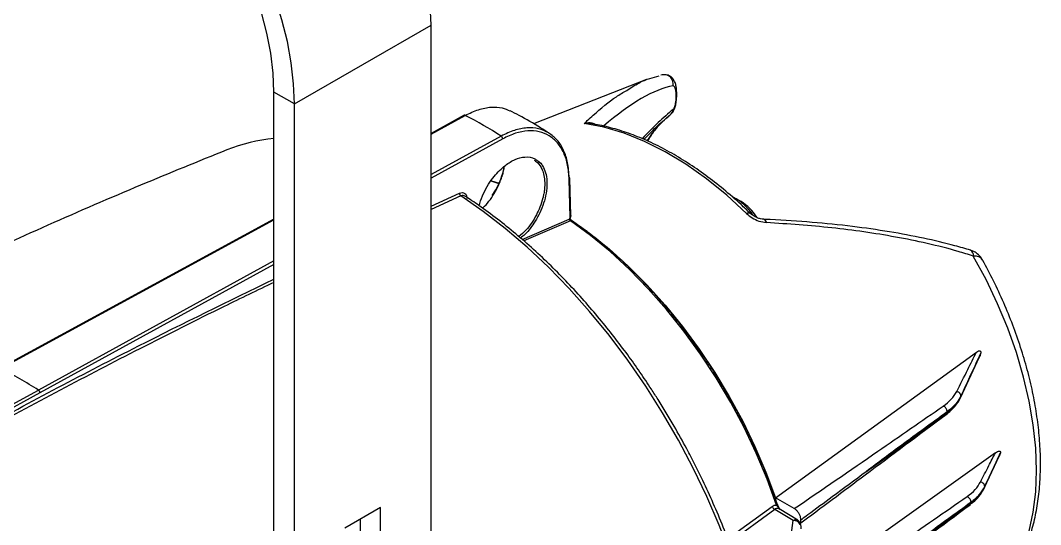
# Model space of a CAD drawing. Extents: x 17.1 to 113.1, y 3.8 to 84.5.
# Drawn here: x 82.94 to 89.54, y 69.18 to 72.45 of the extents above; entities that cross this region are included whole.
import ezdxf

# ---------------------------------------------------------------- set-up
doc = ezdxf.new("R2010")
doc.units = 0
doc.header["$MEASUREMENT"] = 0
doc.layers.add('OBJECT', color=7, linetype='CONTINUOUS')

msp = doc.modelspace()

# ---------------------------------------------------------------- linework, layer by layer
at = {"layer": 'OBJECT'}
for p, q in [((84.708, 71.9091), (85.5919, 72.4194)), ((85.5919, 67.521), (85.5919, 72.4194)), ((87.0911, 72.097), (87.0799, 72.0944)), ((87.0911, 72.0969), (87.088, 72.0963)), ((86.9861, 72.0661), (86.2561, 71.7798)), ((84.708, 71.9091), (84.5751, 71.9859)), ((84.5751, 64.7817), (84.5751, 71.9859)), ((87.1783, 71.9556), (87.1783, 71.9651)), ((87.1819, 71.9675), (87.1819, 71.9769)), ((84.708, 64.6662), (84.708, 71.9091)), ((85.807, 71.8351), (85.5919, 71.7179)), ((85.5919, 71.7136), (85.814, 71.8347)), ((86.0463, 71.7006), (85.5919, 71.4511)), ((86.0561, 71.6828), (85.5919, 71.4278)), ((86.4961, 71.1858), (86.4908, 71.426)), ((86.0269, 71.3933), (85.9754, 71.4103)), ((86.4919, 71.1727), (86.4864, 71.4198)), ((85.5919, 71.2464), (85.7765, 71.3311)), ((85.7852, 71.3128), (85.5919, 71.2259)), ((87.598, 71.2767), (87.5626, 71.2972)), ((84.5751, 71.1636), (82.8015, 70.1969)), ((86.1815, 71.0311), (86.485, 71.1628)), ((86.4919, 71.1727), (86.485, 71.1628)), ((82.8085, 70.1965), (84.5751, 71.1594)), ((86.4936, 71.1521), (86.1926, 71.0214)), ((84.5751, 70.8926), (83.0518, 70.0561)), ((84.5751, 70.8694), (83.0616, 70.0382)), ((87.8215, 69.3581), (89.1214, 70.3018)), ((89.0193, 70.0093), (89.1385, 70.2676)), ((82.0694, 69.5172), (83.0518, 70.0561)), ((83.0614, 70.0381), (82.0725, 69.4955)), ((83.0616, 70.0382), (83.0614, 70.0381)), ((89.0207, 70.0187), (89.0207, 70.015)), ((88.9317, 69.915), (88.9317, 69.9127)), ((89.244, 69.6497), (87.9713, 68.7408)), ((89.1736, 69.4254), (89.27, 69.6329)), ((89.175, 69.4323), (89.175, 69.4314)), ((87.9426, 69.2882), (87.8215, 69.3581)), ((87.8329, 69.3174), (87.8327, 69.318)), ((89.086, 69.3294), (89.086, 69.3283)), ((85.2659, 69.2949), (85.034, 69.161)), ((85.2659, 69.0271), (85.2659, 69.2949)), ((87.5114, 69.0928), (87.7984, 69.3031)), ((87.8158, 69.2837), (87.521, 69.0675)), ((87.9349, 69.2124), (87.8158, 69.2837)), ((87.8271, 69.3106), (87.8457, 69.2891)), ((87.8509, 69.282), (87.8416, 69.2872)), ((87.9647, 69.2132), (87.8436, 69.2866)), ((87.852, 69.2815), (87.8475, 69.2891)), ((85.133, 69.2182), (85.133, 69.1038)), ((87.8612, 68.638), (87.9349, 69.2124)), ((87.9853, 69.2146), (87.9853, 69.2144))]:
    msp.add_line(p, q, dxfattribs=at)
at = {"layer": 'OBJECT', "flags": 128}
for points in [[(85.5919, 72.4194), (85.5868, 72.5495), (85.5716, 72.6844), (85.5463, 72.8229), (85.5113, 72.9638), (85.4668, 73.106), (85.4131, 73.2482), (85.3508, 73.3892), (85.2804, 73.5278), (85.2024, 73.6628), (85.1176, 73.7931), (85.0266, 73.9176), (84.9303, 74.0351), (84.8295, 74.1448), (84.7249, 74.2456), (84.6176, 74.3367), (84.5084, 74.4173), (84.3983, 74.4868)], [(84.708, 71.9091), (84.7029, 72.0393), (84.6877, 72.1741), (84.6624, 72.3126), (84.6274, 72.4536), (84.5829, 72.5957), (84.5292, 72.7379), (84.4669, 72.8789), (84.3965, 73.0175), (84.3185, 73.1526), (84.2337, 73.2829), (84.1428, 73.4073), (84.0464, 73.5249), (83.9456, 73.6345), (83.8411, 73.7353), (83.7337, 73.8264), (83.6245, 73.9071), (83.5144, 73.9765)], [(84.5751, 71.9859), (84.57, 72.1089), (84.5547, 72.2366), (84.5294, 72.3678), (84.4943, 72.5012), (84.4498, 72.6356), (84.3963, 72.7695), (84.3343, 72.9019), (84.2644, 73.0313), (84.1873, 73.1565), (84.1037, 73.2764), (84.0144, 73.3897), (83.9203, 73.4954), (83.8223, 73.5925), (83.7213, 73.68), (83.6184, 73.7571), (83.5144, 73.823)], [(87.6337, 71.1997), (87.5052, 71.3175), (87.3739, 71.4238), (87.2408, 71.5178), (87.1069, 71.5989), (86.9732, 71.6663), (86.8408, 71.7197), (86.7106, 71.7585), (86.5836, 71.7826)], [(85.9746, 71.4136), (85.9766, 71.413), (86.0325, 71.3951)], [(87.6446, 68.6213), (87.5909, 68.8077), (87.5282, 68.9947), (87.4567, 69.1816), (87.3768, 69.3673), (87.2888, 69.551), (87.1932, 69.732), (87.0904, 69.9093), (86.9809, 70.0821), (86.8652, 70.2496), (86.7438, 70.411), (86.6173, 70.5657), (86.4862, 70.7128), (86.3513, 70.8517), (86.2131, 70.9817), (86.0722, 71.1023), (85.9294, 71.2128), (85.7852, 71.3128)], [(87.6337, 71.1997), (87.6406, 71.2026), (87.6468, 71.204), (87.6519, 71.2039), (87.6557, 71.2024), (87.6567, 71.2016)], [(87.8271, 69.3106), (87.7662, 69.4793), (87.6962, 69.6471), (87.6177, 69.8131), (87.5311, 69.9762), (87.437, 70.1352), (87.336, 70.2893), (87.2287, 70.4375), (87.1159, 70.5787), (86.9981, 70.7122), (86.8762, 70.837), (86.751, 70.9524), (86.6231, 71.0576), (86.4936, 71.1521)], [(86.5018, 71.1556), (86.6178, 71.0721), (86.7444, 70.9697), (86.8686, 70.8573), (86.9897, 70.7354), (87.1068, 70.605), (87.2193, 70.4667), (87.3264, 70.3216), (87.4274, 70.1704), (87.5218, 70.0141), (87.6089, 69.8537), (87.6882, 69.6902), (87.7592, 69.5247), (87.8215, 69.3581)], [(89.1774, 68.6722), (89.1835, 68.6771), (89.2577, 68.7473), (89.3232, 68.8296), (89.3795, 68.9232), (89.4261, 69.0276), (89.4627, 69.1419), (89.4891, 69.2653), (89.505, 69.3968), (89.5103, 69.5355), (89.505, 69.6803), (89.4891, 69.8302), (89.4627, 69.984), (89.4261, 70.1406), (89.3795, 70.2988), (89.3232, 70.4574), (89.2577, 70.6153), (89.1835, 70.7712), (89.101, 70.9241)], [(87.8271, 69.3106), (87.8296, 69.3124), (87.8315, 69.3141), (87.8326, 69.3157), (87.8329, 69.3171), (87.8329, 69.3174)], [(87.8463, 69.2874), (87.8465, 69.2876), (87.8471, 69.2884), (87.8475, 69.2889), (87.8475, 69.2893), (87.8472, 69.2894), (87.8466, 69.2893), (87.8457, 69.2891)], [(87.9853, 69.2144), (87.9877, 69.2163), (87.9896, 69.2177)]]:
    msp.add_lwpolyline(points, dxfattribs=at)
at = {"layer": 'OBJECT'}
for centre, radius, start, end in [((87.1001, 72.0381), 0.0595, 348.33522, 98.72377), ((87.1599, 71.9772), 0.022, 326.62751, 357.86925), ((87.1599, 71.9677), 0.022, 326.62732, 357.82104), ((85.8101, 71.8285), 0.00729, 57.71755, 115.30863), ((84.3959, 69.11), 3.0716, 57.50085, 62.50453), ((87.5508, 71.3187), 0.6625, 128.99775, 147.82029), ((87.1069, 71.8782), 0.0517, 308.67817, 354.24066), ((86.0333, 71.6819), 0.0228, 2.19241, 55.39194), ((84.6739, 70.592), 1.0964, 95.10941, 111.59351), ((86.4836, 71.4251), 0.00726, 7.14678, 67.21141), ((86.4837, 71.4264), 0.00706, 292.32229, 356.66853), ((85.7978, 71.33), 0.0213, 177.2104, 233.80192), ((87.3835, 70.9939), 0.3519, 34.01858, 62.28005), ((87.4329, 71.0091), 0.3144, 32.05828, 58.33224), ((87.7369, 71.1376), 0.0251, 7.25842, 75.06848), ((86.4989, 71.143), 0.0105, 60.68549, 120.18528), ((89.0657, 70.9303), 0.0359, 349.89193, 61.02162), ((81.3436, 67.3781), 3.1763, 57.46807, 62.53731), ((83.0389, 70.0376), 0.0225, 1.37939, 55.21489), ((87.8571, 69.2919), 0.0117, 193.73393, 227.0097)]:
    msp.add_arc(centre, radius, start, end, dxfattribs=at)
for centre, major_axis, ratio, start_param, end_param in [((85.5043, 68.2844), (1.8234, 3.7243), 0.229586, 0.168538, 0.491273), ((86.3684, 69.6549), (1.1478, 2.3444), 0.229586, 0.459515, 0.64789), ((89.8885, 71.092), (0.7659, 2.3851), 0.199933, 1.976046, 1.977174), ((90.1386, 71.2442), (0.7463, 2.324), 0.199933, 2.387846, 2.389797)]:
    msp.add_ellipse(centre, major_axis=major_axis, ratio=ratio, start_param=start_param, end_param=end_param, dxfattribs=at)
for points, knots in [([(86.858, 71.9964), (86.8844, 72.0135), (86.9355, 72.0465), (87.0051, 72.0752), (87.0478, 72.0852), (87.0676, 72.0899)], [0, 0, 0, 0, 0.365893, 0.706692, 1, 1, 1, 1]), ([(87.1815, 71.9764), (87.1815, 71.9826), (87.1817, 72.0019), (87.1778, 72.0267), (87.1701, 72.052), (87.1576, 72.0732), (87.1386, 72.0897), (87.1159, 72.0989), (87.1006, 72.0973), (87.0938, 72.0966)], [0, 0, 0, 0, 0.103248, 0.321276, 0.489573, 0.633299, 0.763184, 0.895607, 1, 1, 1, 1]), ([(87.1783, 71.9651), (87.1777, 71.9768), (87.1765, 72.0005), (87.1695, 72.0226), (87.1618, 72.025), (87.1584, 72.0261)], [0, 0, 0, 0, 0.351631, 0.714779, 1, 1, 1, 1]), ([(86.5836, 71.7826), (86.5901, 71.7886), (86.6092, 71.8066), (86.679, 71.8694), (86.7652, 71.9426), (86.8358, 71.9835), (86.858, 71.9964)], [0, 0, 0, 0, 0.069072, 0.205279, 0.750349, 1, 1, 1, 1]), ([(87.1393, 71.8388), (87.1419, 71.8407), (87.151, 71.8473), (87.1618, 71.8643), (87.1721, 71.889), (87.1784, 71.9183), (87.1816, 71.9451), (87.1815, 71.9602), (87.1815, 71.9669)], [0, 0, 0, 0, 0.070268, 0.245141, 0.446305, 0.645645, 0.842828, 1, 1, 1, 1]), ([(87.1584, 71.873), (87.1599, 71.8745), (87.1629, 71.8775), (87.1675, 71.8865), (87.1716, 71.8987), (87.1752, 71.915), (87.1778, 71.9352), (87.1781, 71.9485), (87.1783, 71.9556)], [0, 0, 0, 0, 0.132637, 0.266189, 0.387936, 0.535863, 0.751073, 1, 1, 1, 1]), ([(85.814, 71.8347), (85.8426, 71.8485), (85.8997, 71.876), (85.9807, 71.8908), (86.0502, 71.8883), (86.0869, 71.8708), (86.1029, 71.8631)], [0, 0, 0, 0, 0.265424, 0.530172, 0.7943, 1, 1, 1, 1]), ([(86.3577, 71.7172), (86.3385, 71.7298), (86.2741, 71.7719), (86.1892, 71.8209), (86.123, 71.8542), (86.1034, 71.864)], [0, 0, 0, 0, 0.229113, 0.771373, 1, 1, 1, 1]), ([(86.9699, 71.678), (86.9858, 71.6949), (87.0307, 71.7424), (87.0873, 71.7945), (87.1274, 71.8279), (87.1398, 71.8382)], [0, 0, 0, 0, 0.275695, 0.775918, 1, 1, 1, 1]), ([(86.9939, 71.6678), (87.007, 71.689), (87.0351, 71.7344), (87.0834, 71.7906), (87.1206, 71.8217), (87.1382, 71.8364)], [0, 0, 0, 0, 0.31536, 0.675098, 1, 1, 1, 1]), ([(86.3539, 71.7207), (86.3326, 71.7312), (86.2899, 71.7521), (86.2137, 71.7564), (86.1318, 71.7419), (86.0748, 71.7144), (86.0463, 71.7006)], [0, 0, 0, 0, 0.249137, 0.498822, 0.749093, 1, 1, 1, 1]), ([(86.5836, 71.7826), (86.5837, 71.7826), (86.5953, 71.7862), (86.617, 71.7897), (86.6404, 71.7846), (86.6525, 71.7792), (86.6552, 71.7766), (86.6558, 71.7761)], [0, 0, 0, 0, 0.005273, 0.469835, 0.850703, 0.970344, 1, 1, 1, 1]), ([(86.6209, 71.7818), (86.6085, 71.783), (86.596, 71.7841), (86.5838, 71.7826), (86.5836, 71.7826)], [0, 0, 0, 0, 0.988035, 1, 1, 1, 1]), ([(87.6567, 71.2016), (87.6372, 71.2202), (87.5807, 71.2742), (87.4851, 71.3574), (87.3696, 71.4476), (87.2527, 71.5283), (87.1348, 71.5992), (87.0168, 71.6598), (86.8991, 71.7098), (86.7827, 71.7483), (86.6899, 71.7714), (86.6366, 71.7793), (86.6209, 71.7817)], [0, 0, 0, 0, 0.058808, 0.170404, 0.282079, 0.393826, 0.505642, 0.617516, 0.729423, 0.841298, 0.953059, 1, 1, 1, 1]), ([(86.4864, 71.4198), (86.4841, 71.4516), (86.4795, 71.515), (86.4527, 71.5948), (86.4123, 71.6593), (86.3584, 71.7056), (86.2933, 71.7321), (86.2193, 71.7373), (86.1393, 71.7229), (86.0838, 71.6961), (86.0561, 71.6828)], [0, 0, 0, 0, 0.125666, 0.250539, 0.37567, 0.500227, 0.625486, 0.75002, 0.875177, 1, 1, 1, 1]), ([(86.4864, 71.4318), (86.484, 71.4649), (86.4794, 71.5299), (86.4517, 71.6111), (86.4114, 71.6778), (86.373, 71.7065), (86.3539, 71.7207)], [0, 0, 0, 0, 0.256106, 0.501078, 0.751626, 1, 1, 1, 1]), ([(84.2711, 71.6112), (84.0848, 71.5357), (83.697, 71.3786), (83.1122, 71.1253), (82.5159, 70.8543), (81.9741, 70.5969), (81.6334, 70.4249), (81.4881, 70.3515)], [0, 0, 0, 0, 0.197773, 0.411812, 0.626085, 0.840554, 1, 1, 1, 1]), ([(85.9036, 71.2498), (85.9047, 71.2548), (85.9106, 71.2813), (85.931, 71.3291), (85.9627, 71.3883), (86.009, 71.453), (86.0681, 71.5113), (86.137, 71.5528), (86.2033, 71.5695), (86.2491, 71.5652), (86.2688, 71.5506), (86.2711, 71.5489)], [0, 0, 0, 0, 0.025775, 0.137946, 0.244843, 0.344697, 0.519202, 0.661237, 0.803272, 0.977779, 1, 1, 1, 1]), ([(85.9243, 71.2345), (85.9289, 71.2384), (85.9615, 71.2657), (85.9995, 71.3246), (86.0308, 71.3855), (86.0435, 71.4168), (86.0495, 71.4337), (86.0523, 71.4423), (86.0537, 71.4468), (86.0544, 71.449), (86.0547, 71.4501), (86.0549, 71.4506), (86.0549, 71.4509), (86.055, 71.4511), (86.055, 71.4511), (86.055, 71.4512), (86.055, 71.4512), (86.055, 71.4512), (86.055, 71.4512), (86.055, 71.4512), (86.055, 71.4512), (86.055, 71.4512), (86.0584, 71.4547), (86.0573, 71.4662), (86.0648, 71.4842), (86.0656, 71.498), (86.066, 71.5053)], [0, 0, 0, 0, 0.061774, 0.434324, 0.608863, 0.705435, 0.756041, 0.781923, 0.795008, 0.801587, 0.804885, 0.806537, 0.807363, 0.807776, 0.807983, 0.808087, 0.808139, 0.808164, 0.808177, 0.808183, 0.808187, 0.808188, 0.808191, 0.84849, 0.919928, 1, 1, 1, 1]), ([(85.9881, 71.3153), (85.9985, 71.3321), (86.021, 71.3683), (86.0463, 71.4283), (86.062, 71.4758), (86.0647, 71.5003), (86.0651, 71.5046)], [0, 0, 0, 0, 0.275781, 0.593953, 0.928225, 1, 1, 1, 1]), ([(86.2711, 71.5489), (86.2793, 71.5438), (86.2988, 71.5316), (86.3215, 71.4986), (86.3382, 71.4522), (86.3441, 71.3951), (86.3386, 71.3317), (86.3224, 71.2668), (86.2977, 71.2048), (86.2589, 71.1346), (86.2158, 71.0757), (86.1808, 71.0477), (86.1712, 71.0401)], [0, 0, 0, 0, 0.0714844, 0.1699166, 0.2732039, 0.3791031, 0.4850036, 0.5882941, 0.6867305, 0.7786811, 0.9393721, 1, 1, 1, 1]), ([(86.2592, 71.545), (86.2623, 71.5431), (86.2699, 71.5387), (86.2901, 71.5216), (86.3101, 71.4918), (86.3247, 71.446), (86.3268, 71.4157), (86.328, 71.3998)], [0, 0, 0, 0, 0.076675, 0.180698, 0.540119, 0.757624, 1, 1, 1, 1]), ([(86.328, 71.3998), (86.3278, 71.3864), (86.3275, 71.363), (86.3232, 71.3342), (86.3197, 71.3165), (86.3177, 71.3075), (86.3117, 71.2829), (86.299, 71.2433), (86.2654, 71.1708), (86.2193, 71.0989), (86.1756, 71.0631), (86.1598, 71.0501)], [0, 0, 0, 0, 0.112962, 0.196078, 0.227699, 0.251113, 0.266321, 0.418662, 0.552271, 0.837445, 1, 1, 1, 1]), ([(85.7765, 71.3311), (85.7828, 71.3331), (85.7955, 71.337), (85.8111, 71.3312), (85.8221, 71.3178), (85.8238, 71.3035), (85.8246, 71.2963)], [0, 0, 0, 0, 0.250228, 0.500086, 0.750006, 1, 1, 1, 1]), ([(85.812, 71.312), (85.8081, 71.3139), (85.8003, 71.3178), (85.7902, 71.3145), (85.7852, 71.3128)], [0, 0, 0, 0, 0.500024, 1, 1, 1, 1]), ([(87.1649, 69.8224), (87.1309, 69.88), (87.0831, 69.9607), (87.0085, 70.0768), (86.9434, 70.1738), (86.8631, 70.2869), (86.776, 70.4024), (86.6819, 70.5195), (86.5822, 70.636), (86.4774, 70.7502), (86.3684, 70.861), (86.2558, 70.9674), (86.1402, 71.0686), (86.0221, 71.1636), (85.9124, 71.2453), (85.8419, 71.2917), (85.8117, 71.3116)], [0, 0, 0, 0, 0.093701, 0.131201, 0.193452, 0.257919, 0.32692, 0.398768, 0.472782, 0.548419, 0.625296, 0.70313, 0.781713, 0.860888, 0.940536, 1, 1, 1, 1]), ([(86.485, 71.1628), (86.4854, 71.1619), (86.4861, 71.16), (86.4882, 71.157), (86.4908, 71.1541), (86.4927, 71.1527), (86.4936, 71.1521)], [0, 0, 0, 0, 0.2577346, 0.5124762, 0.7590317, 1, 1, 1, 1]), ([(86.5039, 71.1522), (86.5032, 71.1528), (86.5017, 71.1539), (86.4996, 71.156), (86.4977, 71.1583), (86.4955, 71.1614), (86.4935, 71.1652), (86.4922, 71.1688), (86.4916, 71.1709), (86.4914, 71.1711), (86.4913, 71.1712)], [0, 0, 0, 0, 0.1014483, 0.2002735, 0.2963073, 0.3891415, 0.5650298, 0.7282193, 0.8808566, 1, 1, 1, 1]), ([(86.4961, 71.1858), (86.496, 71.1835), (86.4957, 71.1789), (86.4932, 71.1747), (86.4919, 71.1727)], [0, 0, 0, 0, 0.497196, 1, 1, 1, 1]), ([(87.6337, 71.1997), (87.6455, 71.1898), (87.669, 71.1699), (87.7149, 71.1478), (87.7459, 71.1432), (87.7618, 71.1408)], [0, 0, 0, 0, 0.326541, 0.652944, 1, 1, 1, 1]), ([(87.7433, 71.1619), (87.743, 71.1619), (87.7377, 71.1618), (87.7231, 71.1644), (87.6999, 71.1721), (87.6766, 71.185), (87.6614, 71.1963), (87.6568, 71.2015), (87.6567, 71.2016)], [0, 0, 0, 0, 0.012318, 0.22129, 0.459132, 0.739178, 0.996688, 1, 1, 1, 1]), ([(89.0831, 70.9617), (89.0495, 70.9714), (88.9498, 71.0003), (88.7755, 71.0415), (88.554, 71.0832), (88.3134, 71.1176), (88.0561, 71.1438), (87.8634, 71.1564), (87.758, 71.1612), (87.7434, 71.1618)], [0, 0, 0, 0, 0.079801, 0.236917, 0.403777, 0.582442, 0.772957, 0.968423, 1, 1, 1, 1]), ([(87.3832, 70.2341), (87.3832, 70.2341), (87.3619, 70.2668), (87.3168, 70.3318), (87.2453, 70.43), (87.1674, 70.5296), (87.0834, 70.6299), (86.9943, 70.7286), (86.9008, 70.8244), (86.8037, 70.9162), (86.7036, 71.0028), (86.6035, 71.0824), (86.5364, 71.1293), (86.5039, 71.152)], [0, 0, 0, 0, 0.0000722, 0.0863592, 0.175628, 0.2710904, 0.3703997, 0.4726079, 0.5769603, 0.6829251, 0.7901144, 0.8982438, 1, 1, 1, 1]), ([(89.101, 70.9241), (89.0684, 70.934), (88.9054, 70.9839), (88.6022, 71.0511), (88.1865, 71.1119), (87.9036, 71.1311), (87.7618, 71.1408)], [0, 0, 0, 0, 0.077798, 0.389331, 0.69397, 1, 1, 1, 1]), ([(89.161, 70.8958), (89.1601, 70.898), (89.1543, 70.9121), (89.1351, 70.9323), (89.1092, 70.9528), (89.0899, 70.9586), (89.0826, 70.9608)], [0, 0, 0, 0, 0.069654, 0.448091, 0.792246, 1, 1, 1, 1]), ([(89.16, 70.8953), (89.1588, 70.8985), (89.1543, 70.9109), (89.1335, 70.9219), (89.1104, 70.9234), (89.101, 70.9241)], [0, 0, 0, 0, 0.170405, 0.66318, 1, 1, 1, 1]), ([(89.1756, 68.6727), (89.1856, 68.6801), (89.2215, 68.7069), (89.2759, 68.7637), (89.3384, 68.8421), (89.3925, 68.9304), (89.4387, 69.0274), (89.4763, 69.1329), (89.5051, 69.2462), (89.5248, 69.3665), (89.5354, 69.4931), (89.5367, 69.6249), (89.5288, 69.7611), (89.5118, 69.9008), (89.486, 70.0432), (89.4515, 70.1872), (89.4085, 70.3322), (89.3574, 70.4772), (89.2985, 70.6213), (89.2337, 70.7615), (89.1852, 70.852), (89.1616, 70.8961)], [0, 0, 0, 0, 0.020186, 0.07247, 0.125055, 0.17812, 0.231749, 0.285931, 0.340582, 0.395576, 0.450789, 0.506114, 0.561468, 0.616796, 0.672076, 0.727301, 0.782469, 0.837588, 0.892666, 0.947714, 1, 1, 1, 1]), ([(81.6433, 69.2205), (81.9815, 69.4131), (82.6666, 69.8035), (83.6444, 70.3208), (84.283, 70.6319), (84.5751, 70.7742)], [0, 0, 0, 0, 0.3459234, 0.700907, 1, 1, 1, 1]), ([(84.5751, 70.753), (84.4677, 70.7013), (84.1787, 70.5623), (83.7179, 70.3299), (83.1916, 70.0568), (82.6729, 69.7782), (82.154, 69.4912), (81.8081, 69.2922), (81.6362, 69.1933)], [0, 0, 0, 0, 0.1097841, 0.295318, 0.4705658, 0.646969, 0.824528, 1, 1, 1, 1]), ([(89.1214, 70.3018), (89.1259, 70.3048), (89.1324, 70.3091), (89.1406, 70.3105), (89.1444, 70.3096), (89.1465, 70.3081), (89.1481, 70.3059), (89.149, 70.3031), (89.1494, 70.2984), (89.1487, 70.2948), (89.1483, 70.2925)], [0, 0, 0, 0, 0.401423, 0.570182, 0.633485, 0.697359, 0.744457, 0.7915, 0.861685, 1, 1, 1, 1]), ([(88.994, 70.046), (89.0176, 70.0938), (89.0599, 70.1791), (89.1026, 70.2643), (89.1214, 70.3018)], [0, 0, 0, 0, 0.559993, 1, 1, 1, 1]), ([(89.1483, 70.2925), (89.1245, 70.2412), (89.0819, 70.1497), (89.0394, 70.0587), (89.0207, 70.0187)], [0, 0, 0, 0, 0.5600093, 1, 1, 1, 1]), ([(89.0207, 70.015), (89.0444, 70.0661), (89.0867, 70.1573), (89.1291, 70.2494), (89.1477, 70.2899)], [0, 0, 0, 0, 0.560013, 1, 1, 1, 1]), ([(89.1477, 70.2899), (89.1456, 70.2824), (89.1432, 70.2742), (89.1387, 70.2683), (89.1383, 70.2678)], [0, 0, 0, 0, 0.906359, 1, 1, 1, 1]), ([(87.5135, 70.0236), (87.4834, 70.0745), (87.4413, 70.1456), (87.396, 70.2145), (87.3832, 70.2341)], [0, 0, 0, 0, 0.71531, 1, 1, 1, 1]), ([(83.0616, 70.0382), (83.0614, 70.0398), (83.0611, 70.0431), (83.0589, 70.0484), (83.0557, 70.053), (83.0531, 70.0551), (83.0518, 70.0561)], [0, 0, 0, 0, 0.249999, 0.499999, 0.749999, 1, 1, 1, 1]), ([(88.9069, 69.9527), (88.9255, 69.967), (88.9629, 69.9955), (88.9836, 70.0291), (88.994, 70.046)], [0, 0, 0, 0, 0.498895, 1, 1, 1, 1]), ([(89.0207, 70.0187), (89.0203, 70.0217), (89.0198, 70.0262), (89.0165, 70.0321), (89.013, 70.0363), (89.0088, 70.0399), (89.0025, 70.0438), (88.9973, 70.0451), (88.994, 70.046)], [0, 0, 0, 0, 0.23958, 0.36844, 0.5, 0.631568, 0.760427, 1, 1, 1, 1]), ([(87.8325, 69.3177), (87.831, 69.3226), (87.815, 69.3737), (87.779, 69.4696), (87.7258, 69.6017), (87.6741, 69.7165), (87.6252, 69.8172), (87.5743, 69.9161), (87.5355, 69.9848), (87.5135, 70.0236)], [0, 0, 0, 0, 0.0205672, 0.2140011, 0.400114, 0.5747173, 0.6988931, 0.8296708, 1, 1, 1, 1]), ([(88.9259, 69.8986), (88.946, 69.9153), (88.9863, 69.9489), (89.0081, 69.9878), (89.019, 70.0074)], [0, 0, 0, 0, 0.49863, 1, 1, 1, 1]), ([(89.0207, 70.0187), (89.0103, 70.0001), (88.9896, 69.9629), (88.951, 69.931), (88.9317, 69.915)], [0, 0, 0, 0, 0.500039, 1, 1, 1, 1]), ([(88.9317, 69.9127), (88.951, 69.9285), (88.9896, 69.96), (89.0103, 69.9966), (89.0207, 70.015)], [0, 0, 0, 0, 0.499961, 1, 1, 1, 1]), ([(89.0168, 70.004), (89.0175, 70.005), (89.0199, 70.0081), (89.0204, 70.0122), (89.0207, 70.015)], [0, 0, 0, 0, 0.304075, 1, 1, 1, 1]), ([(87.9426, 69.2882), (88.123, 69.412), (88.4451, 69.6332), (88.7658, 69.8551), (88.9069, 69.9527)], [0, 0, 0, 0, 0.560011, 1, 1, 1, 1]), ([(88.9317, 69.915), (88.8341, 69.8439), (88.6599, 69.7169), (88.4857, 69.5855), (88.4091, 69.5277)], [0, 0, 0, 0, 0.559937, 1, 1, 1, 1]), ([(88.4091, 69.5277), (88.5066, 69.5982), (88.6808, 69.7242), (88.855, 69.8551), (88.9317, 69.9127)], [0, 0, 0, 0, 0.5600636, 1, 1, 1, 1]), ([(88.9317, 69.915), (88.9314, 69.9185), (88.9309, 69.9238), (88.9279, 69.9314), (88.9247, 69.937), (88.9207, 69.9423), (88.9149, 69.9482), (88.91, 69.951), (88.9069, 69.9527)], [0, 0, 0, 0, 0.239487, 0.368378, 0.5, 0.631622, 0.760515, 1, 1, 1, 1]), ([(88.9253, 69.8983), (88.9261, 69.899), (88.9281, 69.9004), (88.9309, 69.9049), (88.9314, 69.9096), (88.9317, 69.9127)], [0, 0, 0, 0, 0.218195, 0.491747, 1, 1, 1, 1]), ([(87.9751, 69.1886), (88.1171, 69.2947), (88.4333, 69.5314), (88.7505, 69.7678), (88.9253, 69.8982)], [0, 0, 0, 0, 0.448744, 1, 1, 1, 1]), ([(87.6545, 68.6515), (87.6516, 68.6631), (87.6351, 68.7285), (87.5983, 68.8483), (87.5442, 69.0094), (87.4842, 69.1674), (87.4199, 69.3209), (87.358, 69.4559), (87.3, 69.5737), (87.2388, 69.6917), (87.1925, 69.7737), (87.1649, 69.8224)], [0, 0, 0, 0, 0.029452, 0.16668, 0.302733, 0.436694, 0.566311, 0.692657, 0.782437, 0.870863, 1, 1, 1, 1]), ([(89.1473, 69.4605), (89.1652, 69.4959), (89.1971, 69.559), (89.2297, 69.622), (89.244, 69.6497)], [0, 0, 0, 0, 0.55998, 1, 1, 1, 1]), ([(89.2765, 69.6518), (89.2575, 69.6107), (89.2237, 69.5373), (89.1899, 69.4644), (89.175, 69.4323)], [0, 0, 0, 0, 0.560014, 1, 1, 1, 1]), ([(89.175, 69.4314), (89.1939, 69.4718), (89.2276, 69.5439), (89.2613, 69.6165), (89.2762, 69.6485)], [0, 0, 0, 0, 0.5600153, 1, 1, 1, 1]), ([(89.244, 69.6497), (89.2483, 69.6525), (89.2569, 69.6581), (89.2668, 69.6614), (89.2727, 69.6603), (89.2748, 69.6589), (89.2762, 69.6565), (89.2766, 69.6541), (89.2765, 69.6524), (89.2765, 69.6518)], [0, 0, 0, 0, 0.347786, 0.698121, 0.777968, 0.858334, 0.911739, 0.965437, 1, 1, 1, 1]), ([(89.2762, 69.6485), (89.2758, 69.6468), (89.2749, 69.6422), (89.2725, 69.6368), (89.2704, 69.6338), (89.2698, 69.633)], [0, 0, 0, 0, 0.301788, 0.803747, 1, 1, 1, 1]), ([(88.4091, 69.5277), (88.4086, 69.5274), (88.3348, 69.4728), (88.2084, 69.3795), (88.0694, 69.2767), (88.0034, 69.2279), (87.9899, 69.218), (87.9896, 69.2177)], [0, 0, 0, 0, 0.002912, 0.527889, 0.903607, 0.997536, 1, 1, 1, 1]), ([(89.0612, 69.3671), (89.0797, 69.3814), (89.1168, 69.41), (89.1371, 69.4437), (89.1473, 69.4605)], [0, 0, 0, 0, 0.4992734, 1, 1, 1, 1]), ([(89.175, 69.4323), (89.1746, 69.4354), (89.1741, 69.4401), (89.1707, 69.4461), (89.1671, 69.4505), (89.1627, 69.4543), (89.1562, 69.4583), (89.1508, 69.4596), (89.1473, 69.4605)], [0, 0, 0, 0, 0.239575, 0.368434, 0.5, 0.631563, 0.760421, 1, 1, 1, 1]), ([(89.0802, 69.3142), (89.1003, 69.331), (89.1406, 69.3647), (89.1624, 69.4039), (89.1733, 69.4235)], [0, 0, 0, 0, 0.498702, 1, 1, 1, 1]), ([(89.175, 69.4323), (89.1647, 69.4139), (89.144, 69.3769), (89.1054, 69.3452), (89.086, 69.3294)], [0, 0, 0, 0, 0.500043, 1, 1, 1, 1]), ([(89.086, 69.3283), (89.1054, 69.3442), (89.144, 69.376), (89.1647, 69.4129), (89.175, 69.4314)], [0, 0, 0, 0, 0.499957, 1, 1, 1, 1]), ([(89.171, 69.42), (89.1718, 69.421), (89.1743, 69.4243), (89.1747, 69.4285), (89.175, 69.4314)], [0, 0, 0, 0, 0.305021, 1, 1, 1, 1]), ([(87.8475, 69.2891), (87.8448, 69.2934), (87.8389, 69.3026), (87.835, 69.3123), (87.8329, 69.3174)], [0, 0, 0, 0, 0.46906, 1, 1, 1, 1]), ([(88.0705, 68.6836), (88.2558, 68.811), (88.5867, 69.0385), (88.9162, 69.2667), (89.0612, 69.3671)], [0, 0, 0, 0, 0.56001, 1, 1, 1, 1]), ([(88.103, 68.584), (88.2489, 68.6932), (88.574, 68.9365), (88.9, 69.1798), (89.0797, 69.3138)], [0, 0, 0, 0, 0.448756, 1, 1, 1, 1]), ([(89.086, 69.3294), (88.99, 69.2595), (88.8186, 69.1347), (88.6471, 69.0056), (88.5716, 68.9488)], [0, 0, 0, 0, 0.5599417, 1, 1, 1, 1]), ([(88.5716, 68.9488), (88.6677, 69.0183), (88.8391, 69.1426), (89.0106, 69.2716), (89.086, 69.3283)], [0, 0, 0, 0, 0.560058, 1, 1, 1, 1]), ([(89.086, 69.3294), (89.0857, 69.3329), (89.0853, 69.3382), (89.0822, 69.3458), (89.079, 69.3514), (89.0751, 69.3567), (89.0692, 69.3626), (89.0644, 69.3653), (89.0612, 69.3671)], [0, 0, 0, 0, 0.239486, 0.368382, 0.500003, 0.63162, 0.760514, 1, 1, 1, 1]), ([(89.0796, 69.3139), (89.0805, 69.3146), (89.0825, 69.316), (89.0853, 69.3205), (89.0857, 69.3252), (89.086, 69.3283)], [0, 0, 0, 0, 0.218204, 0.491746, 1, 1, 1, 1]), ([(87.7984, 69.3031), (87.803, 69.3058), (87.8121, 69.3113), (87.8221, 69.3108), (87.8271, 69.3106)], [0, 0, 0, 0, 0.499406, 1, 1, 1, 1]), ([(87.7984, 69.3031), (87.7993, 69.3011), (87.8011, 69.297), (87.8053, 69.2914), (87.8104, 69.2866), (87.814, 69.2846), (87.8158, 69.2837)], [0, 0, 0, 0, 0.245198, 0.500042, 0.75487, 1, 1, 1, 1]), ([(87.8416, 69.2872), (87.8386, 69.2881), (87.8326, 69.2899), (87.8235, 69.2887), (87.8184, 69.2853), (87.8158, 69.2837)], [0, 0, 0, 0, 0.323982, 0.662193, 1, 1, 1, 1]), ([(87.9853, 69.2146), (87.9848, 69.2204), (87.9839, 69.2318), (87.9766, 69.2506), (87.9659, 69.2679), (87.9539, 69.2808), (87.9459, 69.286), (87.9426, 69.2882)], [0, 0, 0, 0, 0.212706, 0.425419, 0.638709, 0.853371, 1, 1, 1, 1]), ([(87.9349, 69.2124), (87.935, 69.2124), (87.935, 69.2125), (87.9351, 69.2125), (87.9354, 69.2127), (87.9367, 69.2134), (87.9414, 69.216), (87.9504, 69.2184), (87.9586, 69.2185), (87.9614, 69.2151), (87.9615, 69.2151)], [0, 0, 0, 0, 0.001159, 0.003236, 0.010167, 0.03511, 0.129295, 0.493801, 0.989532, 1, 1, 1, 1]), ([(87.9838, 69.1804), (87.9818, 69.1845), (87.9776, 69.193), (87.9658, 69.2031), (87.9511, 69.2103), (87.9402, 69.2117), (87.9349, 69.2124)], [0, 0, 0, 0, 0.243823, 0.5, 0.756179, 1, 1, 1, 1]), ([(87.9877, 69.1565), (87.9878, 69.1581), (87.988, 69.1611), (87.9873, 69.1672), (87.9861, 69.1744), (87.9842, 69.1829), (87.9811, 69.1922), (87.9764, 69.2012), (87.97, 69.2092), (87.9642, 69.2133), (87.9614, 69.2153)], [0, 0, 0, 0, 0.107854, 0.205995, 0.30652, 0.419377, 0.550987, 0.698379, 0.851467, 1, 1, 1, 1]), ([(87.9796, 69.1944), (87.9812, 69.197), (87.9847, 69.2022), (87.9851, 69.2103), (87.9853, 69.2144)], [0, 0, 0, 0, 0.483849, 1, 1, 1, 1]), ([(87.9896, 69.2177), (87.9888, 69.2171), (87.9873, 69.2161), (87.9859, 69.2151), (87.9853, 69.2146)], [0, 0, 0, 0, 0.5599937, 1, 1, 1, 1])]:
    msp.add_open_spline(points, degree=3, knots=knots, dxfattribs=at)

doc.saveas('drawing.dxf')
